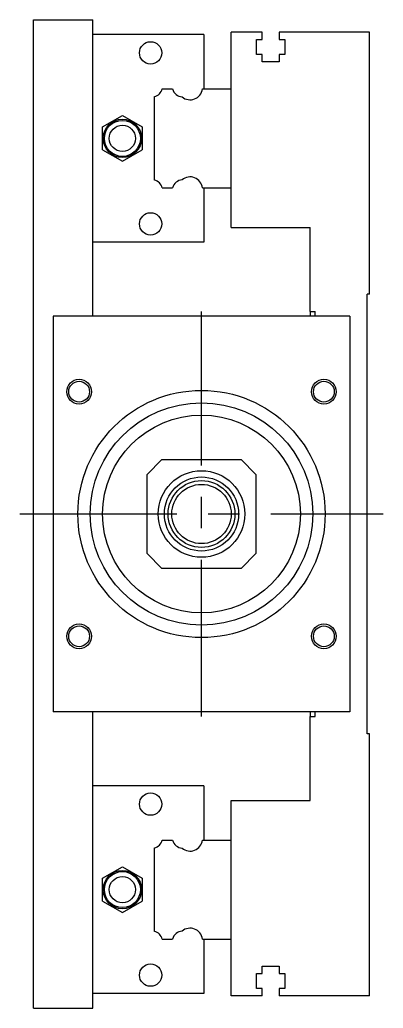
# Model space of a CAD drawing. Extents: x -20 to 932, y -265 to 102.
# Drawn here: x 858.3 to 931.8, y -100 to 100 of the extents above; entities that cross this region are included whole.
import ezdxf

# ---------------------------------------------------------------- set-up
doc = ezdxf.new("R2010")
doc.units = 0
doc.linetypes.add('CENTER', pattern=[50.8, 31.75, -6.35, 6.35, -6.35])
doc.layers.get('0').update_dxf_attribs({"linetype": 'CONTINUOUS'})
doc.layers.add('CENTER', color=1, linetype='CENTER')

msp = doc.modelspace()

# ---------------------------------------------------------------- linework, layer by layer
at = {"color": 7, "linetype": 'CONTINUOUS'}
for p, q in [((861.04, -100), (861.04, 100)), ((861.04, 100), (873.04, 100)), ((873.04, 40), (873.04, 100)), ((895.54, 97), (873.04, 97)), ((895.54, 97), (895.54, 86)), ((901.04, 86), (901.04, 97.5)), ((907.34, 97.5), (901.04, 97.5)), ((907.34, 96), (907.34, 97.5)), ((910.74, 97.5), (910.74, 96)), ((929.04, 97.5), (910.74, 97.5)), ((929.04, 44.5), (929.04, 97.5)), ((906.19, 96), (907.34, 96)), ((906.19, 93), (906.19, 96)), ((910.74, 96), (911.89, 96)), ((911.89, 96), (911.89, 93)), ((907.34, 93), (906.19, 93)), ((907.34, 91.5), (907.34, 93)), ((910.74, 93), (910.74, 91.5)), ((911.89, 93), (910.74, 93)), ((910.74, 91.5), (907.34, 91.5)), ((885.54, 67.539608), (885.54, 84.460392)), ((887.079608, 86), (889.200392, 86)), ((895.221934, 86), (901.04, 86)), ((901.04, 66), (901.04, 86)), ((901.04, 66), (901.04, 86)), ((875.040002, 78.309401), (879.040002, 80.618802)), ((879.040002, 80.618802), (883.040002, 78.309401)), ((875.040002, 73.690599), (875.040002, 78.309401)), ((883.040002, 78.309401), (883.040002, 73.690599)), ((875.040002, 73.690599), (879.040002, 71.381198)), ((879.040002, 71.381198), (883.040002, 73.690599)), ((887.079608, 66), (889.200392, 66)), ((895.221934, 66), (901.04, 66)), ((895.54, 66), (895.54, 55)), ((901.04, 58), (901.04, 66)), ((901.04, 58), (917.04, 58)), ((917.04, 41), (917.04, 58)), ((895.54, 55), (873.04, 55)), ((929.04, 44.5), (928.54, 44.5)), ((928.54, -44.5), (928.54, 44.5)), ((917.04, 41), (918.04, 41)), ((917.04, 41), (917.04, 40)), ((918.04, 40), (918.04, 41)), ((865.04, 40), (865.04, -40)), ((925.04, 40), (865.04, 40)), ((925.04, 40), (925.04, -40)), ((887.04, 11), (884.04, 8)), ((887.04, 11), (903.04, 11)), ((906.04, 8), (903.04, 11)), ((884.04, -8), (884.04, 8)), ((906.04, 8), (906.04, -8)), ((884.04, -8), (887.04, -11)), ((903.04, -11), (906.04, -8)), ((903.04, -11), (887.04, -11)), ((925.04, -40), (865.04, -40)), ((873.04, -100), (873.04, -40)), ((917.04, -40), (917.04, -41)), ((917.04, -58), (917.04, -41)), ((917.04, -41), (918.04, -41)), ((918.04, -41), (918.04, -40)), ((929.04, -44.5), (928.54, -44.5)), ((929.04, -97.5), (929.04, -44.5)), ((895.54, -55), (873.04, -55)), ((895.54, -55), (895.54, -66)), ((901.04, -66), (901.04, -58)), ((901.04, -58), (917.04, -58)), ((885.54, -84.460392), (885.54, -67.539608)), ((887.079608, -66), (889.200392, -66)), ((895.221934, -66), (901.04, -66)), ((901.04, -86), (901.04, -66)), ((901.04, -86), (901.04, -66)), ((875.040002, -73.690599), (879.040002, -71.381198)), ((879.040002, -71.381198), (883.040002, -73.690599)), ((875.040002, -78.309401), (875.040002, -73.690599)), ((883.040002, -73.690599), (883.040002, -78.309401)), ((875.040002, -78.309401), (879.040002, -80.618802)), ((879.040002, -80.618802), (883.040002, -78.309401)), ((887.079608, -86), (889.200392, -86)), ((895.221934, -86), (901.04, -86)), ((895.54, -86), (895.54, -97)), ((901.04, -97.5), (901.04, -86)), ((907.34, -91.5), (910.74, -91.5)), ((907.34, -93), (907.34, -91.5)), ((910.74, -91.5), (910.74, -93)), ((906.19, -93), (907.34, -93)), ((906.19, -96), (906.19, -93)), ((910.74, -93), (911.89, -93)), ((911.89, -93), (911.89, -96)), ((895.54, -97), (873.04, -97)), ((907.34, -97.5), (901.04, -97.5)), ((907.34, -96), (906.19, -96)), ((907.34, -97.5), (907.34, -96)), ((910.74, -96), (910.74, -97.5)), ((911.89, -96), (910.74, -96)), ((929.04, -97.5), (910.74, -97.5)), ((861.04, -100), (873.04, -100))]:
    msp.add_line(p, q, dxfattribs=at)
for centre, radius in [((884.740002, 93.300001), 2.25), ((879.040002, 76), 3.875), ((879.040002, 76), 3.643013), ((879.040002, 76), 2.65), ((884.740002, 58.699999), 2.25), ((870.291262, 24.748738), 2.1), ((919.788738, 24.748738), 2.1), ((895.04, 0), 25), ((895.04, 0), 22.5), ((895.04, 0), 20), ((895.04, 0), 8.75), ((895.04, 0), 7.5), ((895.04, 0), 6.75), ((895.04, 0), 6), ((870.291262, -24.748738), 2.1), ((919.788738, -24.748738), 2.1), ((884.740002, -58.699999), 2.25), ((879.040002, -76), 3.875), ((879.040002, -76), 3.643013), ((879.040002, -76), 2.65), ((884.740002, -93.300001), 2.25)]:
    msp.add_circle(centre, radius, dxfattribs=at)
at = {"color": 3, "linetype": 'CONTINUOUS'}
for centre in [(870.291262, 24.748738), (919.788738, 24.748738), (870.291262, -24.748738), (919.788738, -24.748738)]:
    msp.add_circle(centre, 2.5, dxfattribs=at)
at = {"color": 7, "linetype": 'CONTINUOUS'}
for centre, radius, start, end in [((885.04, 86.5), 2.1, 283.774147, 346.225853), ((891.24, 86.5), 2.1, 193.774147, 266.465409), ((892.74, 86.3), 2.5, 229.323534, 353.107897), ((892.74, 65.7), 2.5, 6.892103, 130.676466), ((885.04, 65.5), 2.1, 13.774147, 76.225853), ((891.24, 65.5), 2.1, 93.534591, 166.225853), ((885.04, -65.5), 2.1, 283.774147, 346.225853), ((891.24, -65.5), 2.1, 193.774147, 266.465409), ((892.74, -65.7), 2.5, 229.323534, 353.107897), ((892.74, -86.3), 2.5, 6.892103, 130.676466), ((885.04, -86.5), 2.1, 13.774147, 76.225853), ((891.24, -86.5), 2.1, 93.534591, 166.225853)]:
    msp.add_arc(centre, radius, start, end, dxfattribs=at)
at = {"layer": 'CENTER', "color": 1, "linetype": 'CENTER'}
for p, q in [((895.04, -41), (895.04, 41)), ((858.29, 0), (931.79, 0))]:
    msp.add_line(p, q, dxfattribs=at)

doc.saveas('drawing.dxf')
